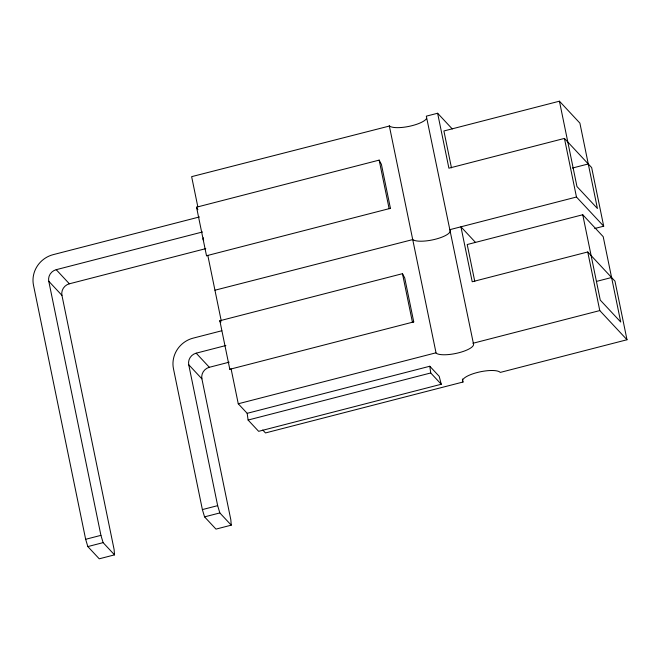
<?xml version="1.0" encoding="UTF-8"?>
<svg xmlns="http://www.w3.org/2000/svg" width="660" height="660" viewBox="0 0 660 660"><rect width="100%" height="100%" fill="white"/><g stroke="black" fill="none" stroke-linecap="round" stroke-linejoin="round"><path stroke-width="0.99" d="M426.442 118.734A19.511 5.577 -11.6 0 1 408.383 126.505A19.511 5.577 -11.6 0 1 389.474 126.019L191.639 176.657L197.761 206.481M452.281 128.956L437.621 113.248L426.327 116.16L473.566 344.281A19.511 5.577 -11.6 0 1 457.495 353.084A19.511 5.577 -11.6 0 1 436.095 353.133L389.284 125.705M559.433 101.194L576.956 186.541L597.415 208.469L579.892 123.115L559.433 101.194L443.899 130.977L451.465 167.838M196.54 207.19L379.162 160.116L381.406 164.381L390.431 208.337L206.506 255.742L196.54 207.19L197.885 209.748M199.46 216.942L53.122 254.669A25.756 24.313 -43 0 0 33.487 285.186L85.651 539.294L87.829 546.579L99.247 558.806L114.526 554.87L114.097 549.466L61.941 295.358L48.766 281.242A9.752 9.207 -43 0 1 56.207 269.684L202.546 231.965M594.709 228.508L603.694 226.19L591.657 167.582L564.44 138.418L448.899 168.193L437.621 113.248M61.941 295.358A9.752 9.207 -43 0 1 69.374 283.8L205.763 248.638M572.344 168.069L588.274 163.96M214.954 290.21L412.78 239.572A19.511 5.577 -11.6 0 0 434.189 239.522A19.511 5.577 -11.6 0 0 450.252 230.728M449.641 229.721L576.469 197.026L603.694 226.19M582.747 214.748L600.27 300.102L620.722 322.022L603.207 236.676L582.747 214.748L467.206 244.53L474.771 281.391M219.846 320.752L402.476 273.677L404.72 277.942L413.737 321.899L229.812 369.295L219.846 320.752L220.745 322.459M221.809 330.751L193.091 338.151A25.756 24.313 -43 0 0 173.456 368.676L202.381 509.586L204.559 516.871L215.977 529.106L231.256 525.162L230.827 519.758L201.902 378.848L188.735 364.733A9.752 9.207 -43 0 1 196.168 353.174L225.885 345.518M262.738 429.998L265.477 432.943L463.015 382.024A19.511 5.577 -11.6 0 1 477.254 372.512A19.511 5.577 -11.6 0 1 500.28 372.413L627 339.751L614.971 281.143L587.746 251.971L472.213 281.754L460.936 226.809L475.588 242.509M201.902 378.848A9.752 9.207 -43 0 1 209.344 367.29L229.152 362.183M596.648 281.366L611.589 277.513M229.812 369.295L231.115 368.973L238.26 403.772L435.905 352.828M472.948 343.274L599.783 310.579L627 339.751M247.17 413.325L429.8 366.25L439.189 376.315L441.268 384.252L258.637 431.327L248.102 420.04L247.17 413.325L238.26 403.772M248.102 420.04L430.733 372.966L441.268 384.252M85.651 539.294L100.93 535.351L48.766 281.242M202.381 509.586L217.66 505.651L188.735 364.733M87.829 546.579L103.108 542.635L114.526 554.87M204.559 516.871L219.838 512.935L231.256 525.162M390.431 208.337L389.128 208.667L379.162 160.116M206.506 255.742L207.809 255.412L221.273 321.04M413.737 321.899L412.434 322.22L402.476 273.677M196.168 353.174L209.344 367.29M56.207 269.684L69.374 283.8M217.66 505.651L219.838 512.935M100.93 535.351L103.108 542.635M564.44 138.418L576.469 197.026M587.746 251.971L599.783 310.579M462.396 379.005L463.015 382.024M429.8 366.25L430.733 372.966M203.676 240.43A23.026 6.575 -11.6 0 1 203.42 237.765"/></g></svg>
